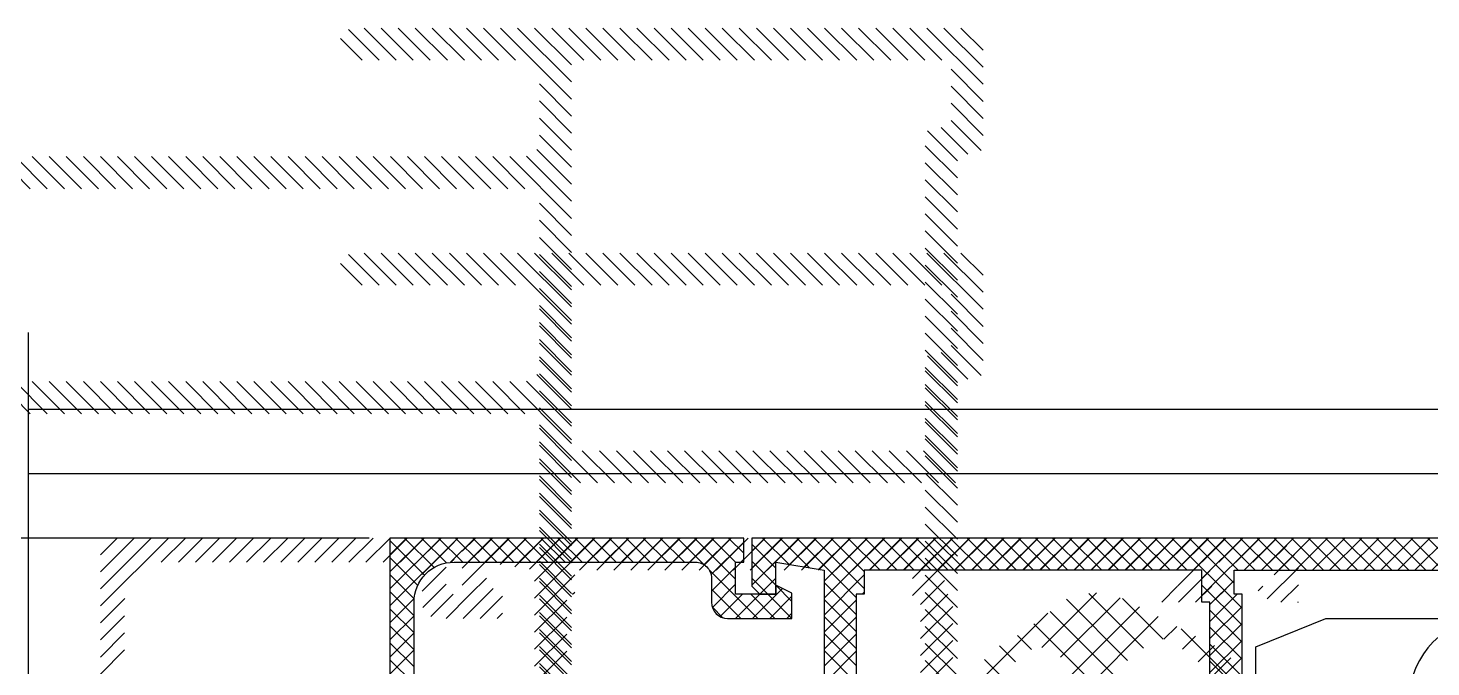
# Model space of a CAD drawing. Extents: x -0.04 to 2.29, y -0.5 to 2.03.
# Drawn here: x 1.25 to 1.3372, y 0.154 to 0.1937 of the extents above; entities that cross this region are included whole.
import ezdxf

# ---------------------------------------------------------------- set-up
doc = ezdxf.new("R2010")
doc.units = 0
doc.header["$LTSCALE"] = 0.1
for name, pattern in [('AUSGEZOGEN', [0]), ('USM-S25', [0]), ('USM-STRPUKLEIN', [0])]:
    doc.linetypes.add(name, pattern=pattern)
doc.layers.get('0').update_dxf_attribs({"linetype": 'AUSGEZOGEN'})
for name, color, linetype in [('AUSSEN25', 3, 'AUSGEZOGEN'), ('AUSSEN50', 1, 'AUSGEZOGEN'), ('SCHRAFF', 4, 'AUSGEZOGEN'), ('USM-SKLEIN25', 3, 'USM-S25'), ('USM-SPKLEIN25', 3, 'USM-STRPUKLEIN')]:
    doc.layers.add(name, color=color, linetype=linetype)

# ---------------------------------------------------------------- blocks, each defined once
blk = doc.blocks.new('*X')
at = {"color": 0}
for p, q in [((0.462, 0.7504995667241113), (0.4655004332758886, 0.7539999999999999)), ((0.462, 0.7515602268958912), (0.4644397731041088, 0.7539999999999999)), ((0.4620000000000001, 0.7526208870676709), (0.463379112932329, 0.7539999999999999)), ((0.4645610934476684, 0.7519999999999999), (0.4665610934476684, 0.7539999999999999)), ((0.4656217536194482, 0.7519999999999999), (0.4676217536194482, 0.7539999999999999)), ((0.466682413791228, 0.7519999999999999), (0.468682413791228, 0.7539999999999999)), ((0.4677430739630079, 0.7519999999999999), (0.4697430739630079, 0.7539999999999999)), ((0.4688037341347877, 0.7519999999999999), (0.4708037341347877, 0.7539999999999999)), ((0.4698643943065675, 0.7519999999999999), (0.4718643943065675, 0.7539999999999999)), ((0.4709250544783474, 0.7519999999999999), (0.4729250544783474, 0.7539999999999999)), ((0.4719857146501272, 0.7519999999999999), (0.4739857146501272, 0.7539999999999999)), ((0.473046374821907, 0.7519999999999999), (0.475046374821907, 0.7539999999999999)), ((0.4741070349936868, 0.7519999999999999), (0.4761070349936868, 0.7539999999999999)), ((0.4751676951654666, 0.7519999999999999), (0.4771676951654666, 0.7539999999999999)), ((0.4762283553372464, 0.7519999999999999), (0.4782283553372464, 0.7539999999999999)), ((0.4772890155090263, 0.7519999999999999), (0.4792890155090263, 0.7539999999999999)), ((0.4783496756808061, 0.7519999999999999), (0.4803496756808061, 0.7539999999999999)), ((0.4794103358525859, 0.7519999999999999), (0.4814103358525859, 0.7539999999999999)), ((0.4804709960243658, 0.7519999999999999), (0.4824709960243658, 0.7539999999999999)), ((0.4815316561961456, 0.7519999999999999), (0.4835316561961456, 0.7539999999999999)), ((0.4825923163679254, 0.7519999999999999), (0.4845923163679254, 0.7539999999999999)), ((0.4836529765397052, 0.7519999999999999), (0.4856529765397052, 0.7539999999999999)), ((0.484713636711485, 0.7519999999999999), (0.486713636711485, 0.7539999999999999)), ((0.4857742968832648, 0.7519999999999999), (0.4877742968832648, 0.7539999999999999)), ((0.4868349570550447, 0.7519999999999999), (0.4888349570550447, 0.7539999999999999)), ((0.4876, 0.7495830624296157), (0.4920169375703842, 0.7539999999999999)), ((0.4876, 0.7506437226013956), (0.4909562773986043, 0.7539999999999999)), ((0.4876, 0.7517043827731754), (0.4898956172268245, 0.7539999999999999)), ((0.4910775977421639, 0.7519999999999998), (0.493077597742164, 0.7539999999999999)), ((0.4921382579139437, 0.7519999999999998), (0.4941382579139438, 0.7539999999999999)), ((0.4931989180857235, 0.7519999999999998), (0.4951989180857236, 0.7539999999999999)), ((0.4942595782575033, 0.7519999999999999), (0.4962595782575034, 0.7539999999999999)), ((0.4953202384292832, 0.7519999999999999), (0.4973202384292832, 0.7539999999999999)), ((0.496380898601063, 0.7519999999999999), (0.4983808986010631, 0.7539999999999999)), ((0.4974415587728429, 0.7519999999999999), (0.4994415587728429, 0.7539999999999999)), ((0.4985022189446227, 0.7519999999999999), (0.5005022189446228, 0.7539999999999999)), ((0.4995628791164025, 0.7519999999999999), (0.5014791278827274, 0.7539162487663248)), ((0.5006235392881824, 0.7519999999999999), (0.5019665666241218, 0.7533430273359393)), ((0.462, 0.7494389065523315), (0.464, 0.7514389065523315)), ((0.462, 0.7483782463805516), (0.464, 0.7503782463805517)), ((0.4876, 0.748522402257836), (0.4896000000000001, 0.7505224022578361)), ((0.4876, 0.7474617420860561), (0.4896000000000001, 0.7494617420860562)), ((0.462, 0.7473175862087718), (0.464, 0.7493175862087719)), ((0.4621144591704062, 0.7463713852073982), (0.464, 0.748256926036992)), ((0.4629629873078301, 0.7461592531730423), (0.4646122295580771, 0.7478084954232893)), ((0.4876, 0.7464010819142762), (0.4896000000000001, 0.7484010819142763)), ((0.4636, 0.7457356056934324), (0.465460757695501, 0.7475963633889334)), ((0.4876, 0.7453404217424965), (0.4896000000000001, 0.7473404217424966)), ((0.4636, 0.7446749455216526), (0.4655999999999999, 0.7466749455216525)), ((0.4876, 0.7442797615707166), (0.48976698620726, 0.7464467477779767)), ((0.4876, 0.7432191013989368), (0.4904009161430584, 0.7460200175419952)), ((0.4876, 0.742158441227157), (0.491441558772843, 0.746)), ((0.4905022189446226, 0.7439999999999998), (0.4925022189446228, 0.746)), ((0.4915628791164025, 0.7439999999999998), (0.4935628791164026, 0.746)), ((0.4926235392881823, 0.7439999999999998), (0.4946235392881824, 0.7459999999999999)), ((0.4936841994599621, 0.7439999999999998), (0.4956841994599622, 0.7459999999999999)), ((0.4947448596317418, 0.7439999999999998), (0.496744859631742, 0.7459999999999999)), ((0.4958055198035217, 0.7439999999999998), (0.4978055198035218, 0.7459999999999999)), ((0.4968661799753015, 0.7439999999999998), (0.4988661799753016, 0.7459999999999999)), ((0.4979268401470813, 0.7439999999999998), (0.4999268401470814, 0.7459999999999999)), ((0.4989875003188611, 0.7439999999999997), (0.5009875003188613, 0.7459999999999999)), ((0.5000481604906409, 0.7439999999999997), (0.502048160490641, 0.7459999999999999)), ((0.5011088206624207, 0.7439999999999997), (0.5031088206624209, 0.7459999999999999)), ((0.5021694808342005, 0.7439999999999997), (0.5041694808342008, 0.7459999999999999)), ((0.5032301410059804, 0.7439999999999997), (0.5052301410059805, 0.7459999999999999)), ((0.5042908011777602, 0.7439999999999997), (0.5062908011777604, 0.7459999999999999)), ((0.50535146134954, 0.7439999999999997), (0.5073514613495401, 0.7459999999999999)), ((0.5064121215213198, 0.7439999999999997), (0.50841212152132, 0.7459999999999999)), ((0.5074727816930996, 0.7439999999999997), (0.5094727816930998, 0.7459999999999999)), ((0.5085334418648795, 0.7439999999999997), (0.5105334418648796, 0.7459999999999999)), ((0.5095941020366592, 0.7439999999999997), (0.5115941020366594, 0.7459999999999999)), ((0.5106547622084391, 0.7439999999999997), (0.5126547622084392, 0.7459999999999998)), ((0.5117154223802188, 0.7439999999999997), (0.5137154223802191, 0.7459999999999998)), ((0.5127760825519987, 0.7439999999999997), (0.5147760825519989, 0.7459999999999998)), ((0.5138367427237786, 0.7439999999999997), (0.5158367427237787, 0.7459999999999998)), ((0.5148974028955583, 0.7439999999999996), (0.5168974028955585, 0.7459999999999998)), ((0.5159580630673382, 0.7439999999999996), (0.5179580630673383, 0.7459999999999998)), ((0.5170187232391179, 0.7439999999999996), (0.5190187232391181, 0.7459999999999998)), ((0.5180793834108978, 0.7439999999999996), (0.520079383410898, 0.7459999999999998)), ((0.5191400435826776, 0.7439999999999996), (0.5211400435826777, 0.7459999999999998)), ((0.5202007037544574, 0.7439999999999996), (0.5222007037544576, 0.7459999999999998)), ((0.5212613639262372, 0.7439999999999996), (0.5232613639262375, 0.7459999999999998)), ((0.4636, 0.7436142853498727), (0.4655999999999999, 0.7456142853498726)), ((0.4636, 0.742553625178093), (0.4655999999999999, 0.7445536251780929)), ((0.4636, 0.7414929650063131), (0.4656, 0.743492965006313)), ((0.4876, 0.7410977810553772), (0.4896000000000001, 0.7430977810553773)), ((0.4636, 0.7404323048345333), (0.4656, 0.7424323048345333)), ((0.4876, 0.7400371208835973), (0.4896000000000001, 0.7420371208835974)), ((0.4636, 0.7393716446627535), (0.4656, 0.7413716446627534)), ((0.4876, 0.7389764607118176), (0.4896000000000001, 0.7409764607118177)), ((0.4636, 0.7383109844909737), (0.4656, 0.7403109844909735)), ((0.4876, 0.7379158005400377), (0.4896000000000001, 0.7399158005400378)), ((0.4636, 0.7372503243191938), (0.4656, 0.7392503243191938)), ((0.4636, 0.736189664147414), (0.4656, 0.7381896641474139)), ((0.4876, 0.7368551403682579), (0.4896000000000001, 0.7388551403682581)), ((0.4876, 0.7357944801964781), (0.4896000000000001, 0.7377944801964782)), ((0.4636, 0.7351290039756342), (0.4656, 0.7371290039756341)), ((0.4876, 0.7347338200246982), (0.4896000000000001, 0.7367338200246983)), ((0.4636, 0.7340683438038543), (0.4656, 0.7360683438038543)), ((0.4876, 0.7336731598529185), (0.4896000000000001, 0.7356731598529186)), ((0.4636, 0.7330076836320746), (0.4656, 0.7350076836320745)), ((0.4876, 0.7326124996811386), (0.4896000000000001, 0.7346124996811387)), ((0.4636, 0.7319470234602947), (0.4656, 0.7339470234602947)), ((0.4636, 0.7308863632885149), (0.4656, 0.7328863632885149)), ((0.4876, 0.7315518395093588), (0.4896000000000001, 0.7335518395093589)), ((0.4876, 0.730491179337579), (0.4896000000000001, 0.7324911793375791)), ((0.4636, 0.7298257031167351), (0.4656, 0.731825703116735)), ((0.4876, 0.7294305191657992), (0.4896000000000001, 0.7314305191657993)), ((0.4636, 0.7287650429449553), (0.4656, 0.7307650429449553)), ((0.4876, 0.7283698589940193), (0.4896000000000001, 0.7303698589940194)), ((0.4636, 0.7277043827731754), (0.4656, 0.7297043827731754)), ((0.4636, 0.7266437226013956), (0.4656, 0.7286437226013956)), ((0.4859908011777604, 0.7256999999999999), (0.4896000000000001, 0.7293091988222397)), ((0.4637169375703842, 0.7256999999999999), (0.465716937570384, 0.7276999999999998)), ((0.464777597742164, 0.7256999999999999), (0.4667775977421638, 0.7276999999999998)), ((0.4658382579139438, 0.7256999999999999), (0.4678382579139437, 0.7276999999999998)), ((0.4668989180857236, 0.7256999999999999), (0.4688989180857235, 0.7276999999999998)), ((0.4679595782575035, 0.7256999999999999), (0.4699595782575034, 0.7276999999999998)), ((0.4690202384292833, 0.7256999999999999), (0.4710202384292832, 0.7276999999999999)), ((0.4700808986010631, 0.7256999999999999), (0.4720808986010631, 0.7276999999999999)), ((0.4711415587728429, 0.7256999999999999), (0.4731415587728429, 0.7276999999999999)), ((0.4722022189446228, 0.7256999999999999), (0.4742022189446227, 0.7276999999999999)), ((0.4732628791164026, 0.7256999999999999), (0.4752628791164026, 0.7276999999999999)), ((0.4743235392881824, 0.7256999999999999), (0.4763235392881824, 0.7277)), ((0.4753841994599622, 0.7256999999999999), (0.4773841994599623, 0.7277)), ((0.476444859631742, 0.7256999999999999), (0.4784448596317421, 0.7277)), ((0.4775055198035218, 0.7256999999999999), (0.4795055198035219, 0.7277)), ((0.4785661799753017, 0.7256999999999999), (0.4805661799753018, 0.7277)), ((0.4796268401470815, 0.7256999999999999), (0.4816268401470816, 0.7277000000000001)), ((0.4806875003188613, 0.7256999999999999), (0.4826875003188615, 0.7277000000000001)), ((0.4817481604906411, 0.7256999999999999), (0.4837481604906413, 0.7277000000000001)), ((0.4828088206624209, 0.7256999999999999), (0.4848088206624211, 0.7277000000000001)), ((0.4838694808342008, 0.7256999999999999), (0.485869480834201, 0.7277000000000001)), ((0.4849301410059806, 0.7256999999999999), (0.4869301410059808, 0.7277000000000002)), ((0.4870514613495402, 0.7256999999999999), (0.4896000000000001, 0.7282485386504598)), ((0.4876000000000001, 0.7251878784786799), (0.4896000000000001, 0.7271878784786799)), ((0.4876000000000001, 0.7241272183069002), (0.4896000000000001, 0.7261272183069002)), ((0.4876000000000001, 0.7230665581351203), (0.4896000000000001, 0.7250665581351203)), ((0.4876000000000001, 0.7220058979633405), (0.4896000000000001, 0.7240058979633405)), ((0.4876000000000001, 0.7209452377915607), (0.4896000000000001, 0.7229452377915607)), ((0.4876000000000001, 0.7198845776197809), (0.4896000000000001, 0.7218845776197809)), ((0.4876000000000001, 0.718823917448001), (0.4896000000000001, 0.720823917448001)), ((0.4876000000000001, 0.7177632572762213), (0.4896000000000001, 0.7197632572762213)), ((0.4508019749959454, 0.7159670179409007), (0.4533395476211936, 0.7185045905661488)), ((0.4520205157576945, 0.7154177917496833), (0.4554206952928727, 0.7188179712848616)), ((0.4530195629214988, 0.7146490719605213), (0.4568273452061511, 0.7184568542451737)), ((0.4571830386741578, 0.7148464511425446), (0.4534836746315228, 0.7185458151851797)), ((0.4583468182474593, 0.7154504385222095), (0.4549483300650468, 0.7188489267046221)), ((0.4876000000000001, 0.7167025971044414), (0.4896000000000001, 0.7187025971044414)), ((0.4567731970011139, 0.7117207589096559), (0.4511187944885599, 0.7173751614222099)), ((0.4567321585402022, 0.7135295643235339), (0.4522758201808042, 0.7179859026829319)), ((0.4532585559623614, 0.7131202980484175), (0.4578351505022802, 0.7176968925883364)), ((0.4631725953034403, 0.712392428419195), (0.4579718987630448, 0.7175931249595906)), ((0.4876000000000001, 0.7156419369326615), (0.4896000000000001, 0.7176419369326615)), ((0.4452277599747901, 0.7121605698727117), (0.4496860941518157, 0.7166189040497373)), ((0.4507591710169028, 0.7159670179409007), (0.4499617687963155, 0.7167644201614878)), ((0.4532175175014498, 0.7113114926345395), (0.4588402360986932, 0.7169342112317829)), ((0.4876000000000001, 0.7145812767608818), (0.4896000000000001, 0.7165812767608818)), ((0.4486194384401037, 0.7145712166117671), (0.4476063156091842, 0.7155843394426865)), ((0.4496042476204484, 0.7153541743843886), (0.4488047431040711, 0.7161536789007659)), ((0.4589980765670965, 0.7153242847472199), (0.4598682281605053, 0.7161944363406287)), ((0.4599956956939, 0.714554136921057), (0.4609911819969395, 0.7155496232240965)), ((0.4876000000000001, 0.7135206165891019), (0.4896000000000001, 0.7155206165891019)), ((0.4479083971191758, 0.7135144909797285), (0.4466079409141839, 0.7148149471847204)), ((0.46025137542064, 0.7130420496948306), (0.46192254365897, 0.7147132179331606)), ((0.4876000000000001, 0.7124599564173221), (0.4896000000000001, 0.7144599564173221)), ((1.05095454429505, 0.1600000000000002), (1.05295454429505, 0.1620000000000002)), ((1.05201520446683, 0.1600000000000002), (1.05401520446683, 0.1620000000000002)), ((1.05307586463861, 0.1600000000000001), (1.05507586463861, 0.1620000000000002)), ((1.05413652481039, 0.1600000000000001), (1.05613652481039, 0.1620000000000002)), ((1.055197184982169, 0.1600000000000001), (1.05719718498217, 0.1620000000000002)), ((1.056257845153949, 0.1600000000000001), (1.058257845153949, 0.1620000000000002)), ((1.057318505325729, 0.1600000000000001), (1.059318505325729, 0.1620000000000001)), ((1.058379165497509, 0.1600000000000001), (1.060379165497509, 0.1620000000000001)), ((1.059439825669289, 0.16), (1.061439825669289, 0.1620000000000001)), ((1.060500485841068, 0.16), (1.062500485841069, 0.1620000000000001)), ((1.061561146012848, 0.16), (1.063561146012848, 0.1620000000000001)), ((1.062621806184628, 0.16), (1.064621806184628, 0.1620000000000001)), ((1.063682466356408, 0.16), (1.065682466356408, 0.1620000000000001)), ((1.0645, 0.1576355531282526), (1.068864446871747, 0.1620000000000001)), ((1.064743126528188, 0.16), (1.066743126528188, 0.1620000000000001)), ((1.065, 0.1591962133000324), (1.067803786699968, 0.1620000000000001)), ((1.067925107043527, 0.1599999999999999), (1.069925107043527, 0.1620000000000001)), ((1.068985767215307, 0.1599999999999999), (1.070985767215307, 0.1620000000000001)), ((1.070046427387087, 0.1599999999999999), (1.072046427387087, 0.1620000000000001)), ((1.071107087558866, 0.1599999999999999), (1.073107087558867, 0.1620000000000001)), ((1.072167747730646, 0.1599999999999999), (1.074167747730647, 0.1620000000000001)), ((1.073228407902426, 0.1599999999999999), (1.075228407902426, 0.162)), ((1.074289068074206, 0.1599999999999999), (1.076289068074206, 0.162)), ((1.075349728245986, 0.1599999999999999), (1.077349728245986, 0.162)), ((1.076410388417766, 0.1599999999999999), (1.078410388417766, 0.162)), ((1.077471048589545, 0.1599999999999999), (1.079471048589546, 0.162)), ((1.078531708761325, 0.1599999999999999), (1.080531708761325, 0.162)), ((1.079592368933105, 0.1599999999999998), (1.081592368933105, 0.162)), ((1.080653029104885, 0.1599999999999998), (1.082653029104885, 0.162)), ((1.081713689276665, 0.1599999999999998), (1.083713689276665, 0.162)), ((1.082774349448444, 0.1599999999999998), (1.084774349448445, 0.162)), ((1.083835009620224, 0.1599999999999998), (1.085835009620225, 0.162)), ((1.084895669792004, 0.1599999999999998), (1.086895669792004, 0.162)), ((1.085956329963784, 0.1599999999999998), (1.087956329963784, 0.1619999999999999)), ((1.087016990135564, 0.1599999999999998), (1.089016990135564, 0.1619999999999999)), ((1.088, 0.1588616895208762), (1.091138310479124, 0.1619999999999999)), ((1.088, 0.1599223496926561), (1.090077650307344, 0.1619999999999999)), ((1.0885, 0.1583010293490963), (1.092198970650903, 0.1619999999999999)), ((1.09141155698722, 0.1601519261645368), (1.093259630822683, 0.1619999999999999)), ((1.092684349193356, 0.1603640581988927), (1.094320290994463, 0.1619999999999999)), ((1.0935, 0.1601190488337571), (1.095, 0.1616190488337567)), ((1.0955, 0.1610583886619773), (1.096441611338022, 0.1619999999999997)), ((1.096, 0.1594370683184176), (1.098562931681582, 0.1619999999999997)), ((1.096, 0.1604977284901974), (1.097502271509802, 0.1619999999999997)), ((1.097974200216125, 0.1603506083627626), (1.099623591853362, 0.1619999999999997)), ((1.099184252025142, 0.1604999999999999), (1.100684252025142, 0.1619999999999997)), ((1.100244912196922, 0.1604999999999999), (1.101744912196922, 0.1619999999999997)), ((1.101305572368701, 0.1604999999999999), (1.102805572368701, 0.1619999999999997)), ((1.102366232540481, 0.1604999999999999), (1.103866232540481, 0.1619999999999997)), ((1.103426892712261, 0.1604999999999998), (1.104926892712261, 0.1619999999999997)), ((1.104487552884041, 0.1604999999999998), (1.105987552884041, 0.1619999999999997)), ((1.105548213055821, 0.1604999999999998), (1.107048213055821, 0.1619999999999997)), ((1.1066088732276, 0.1604999999999998), (1.108108873227601, 0.1619999999999997)), ((1.10766953339938, 0.1604999999999998), (1.10916953339938, 0.1619999999999997)), ((1.10873019357116, 0.1604999999999998), (1.11023019357116, 0.1619999999999997)), ((1.10979085374294, 0.1604999999999998), (1.11129085374294, 0.1619999999999997)), ((1.11085151391472, 0.1604999999999998), (1.11235151391472, 0.1619999999999997)), ((1.1119121740865, 0.1604999999999998), (1.1134121740865, 0.1619999999999997)), ((1.112972834258279, 0.1604999999999998), (1.114472834258279, 0.1619999999999997)), ((1.113985833312156, 0.1604523388820965), (1.115533494430059, 0.1619999999999997)), ((1.114755837386074, 0.1601616827842346), (1.116594154601839, 0.1619999999999997)), ((1.115343478760344, 0.1596886639867248), (1.1175, 0.161845185226381)), ((1.2545, 0.1577773823796649), (1.258722617620335, 0.1619999999999996)), ((1.2545, 0.1588380425514446), (1.257661957448555, 0.1619999999999996)), ((1.2545, 0.1598987027232244), (1.256601297276775, 0.1619999999999996)), ((1.2545, 0.1609593628950043), (1.255540637104996, 0.1619999999999996)), ((1.258272945711839, 0.160489667919724), (1.259783277792115, 0.1619999999999996)), ((1.259343937963895, 0.1604999999999996), (1.260843937963895, 0.1619999999999996)), ((1.260404598135675, 0.1604999999999997), (1.261904598135674, 0.1619999999999996)), ((1.261465258307454, 0.1604999999999997), (1.262965258307454, 0.1619999999999996)), ((1.262525918479234, 0.1604999999999997), (1.264025918479234, 0.1619999999999996)), ((1.263586578651014, 0.1604999999999997), (1.265086578651014, 0.1619999999999996)), ((1.264647238822794, 0.1604999999999997), (1.266147238822794, 0.1619999999999996)), ((1.265707898994574, 0.1604999999999997), (1.267207898994573, 0.1619999999999996)), ((1.266768559166353, 0.1604999999999997), (1.268268559166353, 0.1619999999999996)), ((1.267829219338133, 0.1604999999999997), (1.269329219338133, 0.1619999999999996)), ((1.268889879509913, 0.1604999999999997), (1.270389879509913, 0.1619999999999996)), ((1.269950539681693, 0.1604999999999997), (1.271450539681693, 0.1619999999999996)), ((1.271011199853473, 0.1604999999999998), (1.272511199853473, 0.1619999999999996)), ((1.272071860025253, 0.1604999999999998), (1.273571860025253, 0.1619999999999996)), ((1.273132520197032, 0.1604999999999998), (1.274632520197032, 0.1619999999999996)), ((1.274036854936972, 0.1603436745681601), (1.275693180368812, 0.1619999999999996)), ((1.274475193710985, 0.159721353170393), (1.2765, 0.1617461594594077)), ((1.277000000000001, 0.1590641789440691), (1.279935821055932, 0.1619999999999999)), ((1.277000000000001, 0.1601248391158489), (1.278875160884152, 0.1619999999999999)), ((1.277000000000001, 0.1611854992876288), (1.277814500712372, 0.1619999999999999)), ((1.27935412676661, 0.1603576455388985), (1.280996481227711, 0.1619999999999999)), ((1.280263264056707, 0.1602061226572157), (1.282057141399491, 0.1619999999999999)), ((1.281172401346804, 0.1600545997755329), (1.283117801571271, 0.1619999999999999)), ((1.281500000000001, 0.1582608780851698), (1.285239121914831, 0.1619999999999999)), ((1.281500000000001, 0.1593215382569497), (1.284178461743051, 0.1619999999999999)), ((1.28429978208661, 0.1599999999999998), (1.286299782086611, 0.1619999999999999)), ((1.28536044225839, 0.1599999999999998), (1.28736044225839, 0.1619999999999999)), ((1.28642110243017, 0.1599999999999998), (1.28842110243017, 0.1619999999999999)), ((1.28748176260195, 0.1599999999999998), (1.28948176260195, 0.1619999999999999)), ((1.28854242277373, 0.1599999999999998), (1.29054242277373, 0.1619999999999999)), ((1.28960308294551, 0.1599999999999998), (1.29160308294551, 0.1619999999999999)), ((1.290663743117289, 0.1599999999999998), (1.292663743117289, 0.162)), ((1.291724403289069, 0.1599999999999998), (1.293724403289069, 0.162)), ((1.292785063460849, 0.1599999999999999), (1.294785063460849, 0.162)), ((1.293845723632629, 0.1599999999999999), (1.295845723632629, 0.162)), ((1.294906383804409, 0.1599999999999999), (1.296906383804409, 0.162)), ((1.295967043976189, 0.1599999999999999), (1.297967043976189, 0.162)), ((1.297027704147969, 0.1599999999999999), (1.299027704147969, 0.162)), ((1.298088364319748, 0.1599999999999999), (1.300088364319748, 0.162)), ((1.299149024491528, 0.1599999999999999), (1.301149024491528, 0.162)), ((1.300209684663308, 0.1599999999999999), (1.302209684663308, 0.162)), ((1.301270344835088, 0.1599999999999999), (1.303270344835088, 0.162)), ((1.302331005006867, 0.1599999999999999), (1.304331005006867, 0.1620000000000001)), ((1.303391665178647, 0.1599999999999999), (1.305391665178647, 0.1620000000000001)), ((1.304452325350427, 0.1599999999999999), (1.306452325350427, 0.1620000000000001)), ((1.305000000000001, 0.1584263543060136), (1.308573645693987, 0.1620000000000001)), ((1.305000000000001, 0.1594870144777933), (1.307512985522207, 0.1620000000000001)), ((1.307634305865767, 0.1599999999999999), (1.309634305865767, 0.1620000000000001)), ((1.308694966037547, 0.16), (1.310694966037547, 0.1620000000000001)), ((1.309755626209326, 0.16), (1.311755626209326, 0.1620000000000001)), ((1.310816286381106, 0.16), (1.312816286381106, 0.1620000000000001)), ((1.311876946552886, 0.16), (1.313876946552886, 0.1620000000000001)), ((1.312937606724666, 0.16), (1.314937606724666, 0.1620000000000001)), ((1.313998266896446, 0.1600000000000001), (1.315998266896446, 0.1620000000000001)), ((1.315058927068226, 0.1600000000000001), (1.317058927068226, 0.1620000000000001)), ((1.316119587240005, 0.1600000000000001), (1.318119587240005, 0.1620000000000001)), ((1.317180247411785, 0.1600000000000001), (1.319180247411785, 0.1620000000000001)), ((1.318240907583565, 0.1600000000000001), (1.320240907583565, 0.1620000000000001)), ((1.319301567755345, 0.1600000000000001), (1.321301567755345, 0.1620000000000002)), ((1.320362227927125, 0.1600000000000001), (1.322362227927125, 0.1620000000000002)), ((1.321422888098905, 0.1600000000000002), (1.323422888098905, 0.1620000000000002)), ((1.321500000000001, 0.1590164517293164), (1.324483548270684, 0.1620000000000002)), ((1.324044208442464, 0.1605000000000001), (1.325544208442464, 0.1620000000000002)), ((1.325104868614244, 0.1605000000000001), (1.326604868614244, 0.1620000000000002)), ((1.326165528786024, 0.1605000000000001), (1.327579679243551, 0.1619141504575277)), ((1.327189065149811, 0.1604628761920074), (1.328270665748304, 0.1615444767905)), ((1.0935, 0.1590583886619772), (1.095, 0.1605583886619769)), ((1.115767754088413, 0.1590522791430141), (1.1175, 0.1607845250546011)), ((1.276314500712372, 0.1604999999999996), (1.2765, 0.1606854992876278)), ((1.327500000000001, 0.1597131508704177), (1.328751812253186, 0.1609649631236025)), ((1.094623591853362, 0.1569999999999999), (1.097649391637237, 0.160025799783875)), ((1.115990769385362, 0.1582146342681829), (1.1175, 0.1597238648828213)), ((1.2745, 0.1586854992876281), (1.276, 0.160185499287628)), ((1.281500000000001, 0.15720021791339), (1.284000000000001, 0.1597002179133899)), ((1.321544208442464, 0.1580000000000002), (1.323500000000001, 0.1599557915575369)), ((1.32706500620091, 0.1582174968995461), (1.328994584863866, 0.1601470755625033)), ((1.0645, 0.1565748929564728), (1.067, 0.1590748929564729)), ((1.0885, 0.1572403691773166), (1.0905, 0.1592403691773166)), ((1.0925, 0.1580583886619772), (1.0935, 0.1590583886619772)), ((1.094002271509803, 0.1585000000000001), (1.095, 0.1594977284901973)), ((1.095684252025142, 0.1569999999999999), (1.0975, 0.158815747974858)), ((1.274553235094761, 0.1576780742106092), (1.276, 0.1591248391158482)), ((1.277057141399491, 0.1569999999999998), (1.278911427599661, 0.1588542862001694)), ((1.277498240613856, 0.1585017593861446), (1.278500000000001, 0.1595035187722891)), ((1.305500000000001, 0.1578656941342338), (1.307000000000001, 0.1593656941342337)), ((1.320500000000001, 0.1580164517293165), (1.321483548270685, 0.1590000000000002)), ((1.322604868614244, 0.1580000000000002), (1.323604868614244, 0.1590000000000002)), ((1.323831057572047, 0.1581655287860232), (1.324500000000001, 0.1588344712139772)), ((1.326500000000001, 0.1587131508704177), (1.326786849129584, 0.1590000000000002)), ((1.327908169473143, 0.1580000000000002), (1.329000000000001, 0.1590918305268578)), ((1.066985767215307, 0.1579999999999999), (1.067, 0.158014232784693)), ((1.0885, 0.1561797090055367), (1.0905, 0.1581797090055368)), ((1.092502271509803, 0.1569999999999999), (1.094002271509802, 0.1584999999999998)), ((1.093562931681582, 0.1569999999999999), (1.095062931681582, 0.1584999999999998)), ((1.116, 0.1571632047110414), (1.1175, 0.1586632047110414)), ((1.2545, 0.156716722207885), (1.256010332080276, 0.1582270542881606)), ((1.275045218175068, 0.1571093971191365), (1.276435821055931, 0.1584999999999996)), ((1.275996481227711, 0.1569999999999998), (1.277496481227711, 0.1584999999999996)), ((1.278117801571271, 0.1569999999999998), (1.2795, 0.1583821984287287)), ((1.281500000000001, 0.1561395577416101), (1.283500000000001, 0.1581395577416102)), ((1.283860442258391, 0.1584999999999998), (1.284000000000001, 0.1586395577416101)), ((1.305500000000001, 0.1568050339624539), (1.307194966037547, 0.1584999999999999)), ((1.328968829644923, 0.1580000000000002), (1.329000000000001, 0.1580311703550779)), ((1.0645, 0.1555142327846929), (1.0665, 0.157514232784693)), ((1.0885, 0.1551190488337569), (1.0905, 0.1571190488337569)), ((1.096786973750425, 0.1570420615535028), (1.097457938446498, 0.1577130262495758)), ((1.116, 0.1561025445392617), (1.1175, 0.1576025445392617)), ((1.2545, 0.1556560620361052), (1.256, 0.157156062036105)), ((1.279178461743051, 0.1569999999999998), (1.2795, 0.157321538256949)), ((1.281500000000001, 0.1550788975698304), (1.283500000000001, 0.1570788975698305)), ((1.305500000000001, 0.155744373790674), (1.307500000000001, 0.1577443737906741)), ((1.0645, 0.1544535726129132), (1.0665, 0.1564535726129132)), ((1.116, 0.1550418843674819), (1.1175, 0.1565418843674818)), ((1.305500000000001, 0.1546837136188943), (1.307500000000001, 0.1566837136188944)), ((1.063, 0.1518929124411333), (1.0665, 0.1553929124411334)), ((1.0885, 0.154058388661977), (1.0905, 0.156058388661977)), ((1.116, 0.153981224195702), (1.1175, 0.155481224195702)), ((1.2545, 0.1545954018643253), (1.256, 0.1560954018643251)), ((1.281500000000001, 0.1540182373980505), (1.283500000000001, 0.1560182373980507)), ((1.305500000000001, 0.1536230534471145), (1.307500000000001, 0.1556230534471145)), ((1.0885, 0.1529977284901973), (1.0905, 0.1549977284901973)), ((1.2545, 0.1535347416925456), (1.256, 0.1550347416925454)), ((1.281500000000001, 0.1529575772262707), (1.283500000000001, 0.1549575772262708)), ((1.300500000000001, 0.1475623932753347), (1.307500000000001, 0.1545623932753346)), ((1.063, 0.1508322522693534), (1.0665, 0.1543322522693535)), ((1.116, 0.1529205640239221), (1.1175, 0.1544205640239221))]:
    blk.add_line(p, q, dxfattribs=at)

msp = doc.modelspace()

# ---------------------------------------------------------------- linework, layer by layer
at = {"layer": 'AUSSEN25', "color": 0}
for p, q in [((1.392500000000001, 0.17), (1.25, 0.1700000000000001)), ((1.392500000000001, 0.166), (1.25, 0.1659999999999999)), ((1.271205772752536, 0.1619999999999997), (1.214, 0.1619999999999997))]:
    msp.add_line(p, q, dxfattribs=at)
at = {"layer": 'AUSSEN50', "color": 0}
msp.add_lwpolyline([(1.274, 0.1419999999999993), (1.274, 0.1579999999999997, -0.4142135623730932), (1.2765, 0.1604999999999996), (1.291500000000001, 0.1604999999999998, -0.4142135623730971), (1.2925, 0.1594999999999998), (1.2925, 0.1579999999999998, 0.4142135623731023), (1.2935, 0.1569999999999998), (1.2975, 0.1569999999999998), (1.2975, 0.1585599999999997), (1.2965, 0.1590599999999996), (1.2965, 0.1584999999999996), (1.294, 0.1584999999999996), (1.294, 0.1604999999999996), (1.2945, 0.1604999999999996), (1.2945, 0.1619999999999996), (1.2725, 0.1619999999999996), (1.2725, 0.1379999999999996)], format="xyb", dxfattribs=at)
for points in [[(1.345000000000001, 0.1620000000000002), (1.295000000000001, 0.1619999999999999), (1.295000000000001, 0.159), (1.295500000000001, 0.1585000000000001), (1.296500000000001, 0.1585000000000001), (1.296500000000001, 0.1605000000000001), (1.299500000000001, 0.1600000000000001), (1.299500000000001, 0.1400000000000002), (1.296500000000001, 0.1400000000000002), (1.296500000000001, 0.1440000000000003), (1.295500000000001, 0.1440000000000003), (1.295000000000001, 0.1435000000000003), (1.295000000000001, 0.1199999999999999), (1.297000000000001, 0.1199999999999999), (1.297000000000001, 0.1251999999999998)], [(1.323500000000001, 0.1534999999999999), (1.323500000000001, 0.1579999999999999), (1.323000000000001, 0.1579999999999999), (1.323000000000001, 0.1599999999999999), (1.302000000000001, 0.1599999999999998), (1.302000000000001, 0.1584999999999998), (1.301500000000001, 0.1584999999999998), (1.301500000000001, 0.1524999999999999)], [(1.325500000000001, 0.1534999999999999), (1.325500000000001, 0.1584999999999999), (1.325000000000001, 0.1584999999999999), (1.325000000000001, 0.1599999999999999), (1.339500000000001, 0.1600000000000002)]]:
    msp.add_lwpolyline(points, dxfattribs=at)
at = {"layer": 'USM-SKLEIN25', "color": 0}
for p, q in [((1.326349324449264, 0.1552353113063606), (1.330706236503872, 0.1569939179002477)), ((1.330706236503872, 0.1569939179002477), (1.34032090005039, 0.1569958628104258)), ((1.326349324449264, 0.1534999999999999), (1.326349324449264, 0.1552353113063606))]:
    msp.add_line(p, q, dxfattribs=at)
msp.add_arc((1.340916592754636, 0.1519977288509503), 0.005, 90.02138723998854, 180, dxfattribs=at)
at = {"layer": 'USM-SPKLEIN25', "color": 0}
msp.add_line((1.25, 0.1747935052664211), (1.25, 0.06529455368837159), dxfattribs=at)

# ---------------------------------------------------------------- block references
at = {"layer": 'SCHRAFF', "color": 0}
for p in [(0, 0), (0, 0), (0, 0), (0, 0), (0.01800000000000002, 0), (0.01800000000000024, 0), (0.01800000000000024, 0), (0.01800000000000024, 0), (0.01800000000000024, 0), (0.01800000000000024, 0), (0.01800000000000024, 0)]:
    msp.add_blockref('*X', p, dxfattribs=at)
at = {"layer": 'SCHRAFF', "color": 0, "xscale": -1}
for p in [(2.390000000000001, 0), (2.390000000000001, 0), (1.77139467670563, -0.5602669595256471), (1.77139467670563, -0.5742669595256471)]:
    msp.add_blockref('*X', p, dxfattribs=at)

doc.saveas('drawing.dxf')
